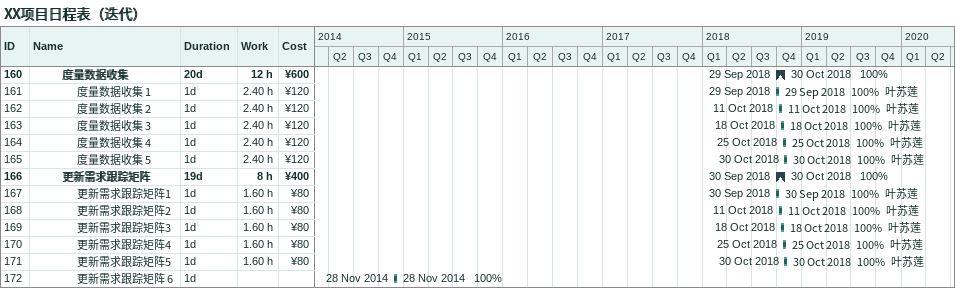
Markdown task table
XX项目日程表（迭代）

| ID | Level | Task | Duration | Start | Finish | Resources | % complete | Work (h) | Cost (¥) |
|---|---|---|---|---|---|---|---|---|---|
| 160 | 3 | **度量数据收集** | 20d | 2018-09-29 | 2018-10-30 |  | 100 | 12 | 600 |
| 161 | 4 | 度量数据收集 1 | 1d | 2018-09-29 | 2018-09-29 | 叶苏莲 | 100 | 2.40 | 120 |
| 162 | 4 | 度量数据收集 2 | 1d | 2018-10-11 | 2018-10-11 | 叶苏莲 | 100 | 2.40 | 120 |
| 163 | 4 | 度量数据收集 3 | 1d | 2018-10-18 | 2018-10-18 | 叶苏莲 | 100 | 2.40 | 120 |
| 164 | 4 | 度量数据收集 4 | 1d | 2018-10-25 | 2018-10-25 | 叶苏莲 | 100 | 2.40 | 120 |
| 165 | 4 | 度量数据收集 5 | 1d | 2018-10-30 | 2018-10-30 | 叶苏莲 | 100 | 2.40 | 120 |
| 166 | 3 | **更新需求跟踪矩阵** | 19d | 2018-09-30 | 2018-10-30 |  | 100 | 8 | 400 |
| 167 | 4 | 更新需求跟踪矩阵1 | 1d | 2018-09-30 | 2018-09-30 | 叶苏莲 | 100 | 1.60 | 80 |
| 168 | 4 | 更新需求跟踪矩阵2 | 1d | 2018-10-11 | 2018-10-11 | 叶苏莲 | 100 | 1.60 | 80 |
| 169 | 4 | 更新需求跟踪矩阵3 | 1d | 2018-10-18 | 2018-10-18 | 叶苏莲 | 100 | 1.60 | 80 |
| 170 | 4 | 更新需求跟踪矩阵4 | 1d | 2018-10-25 | 2018-10-25 | 叶苏莲 | 100 | 1.60 | 80 |
| 171 | 4 | 更新需求跟踪矩阵5 | 1d | 2018-10-30 | 2018-10-30 | 叶苏莲 | 100 | 1.60 | 80 |
| 172 | 4 | 更新需求跟踪矩阵 6 | 1d | 2014-11-28 | 2014-11-28 |  | 100 |  |  |
